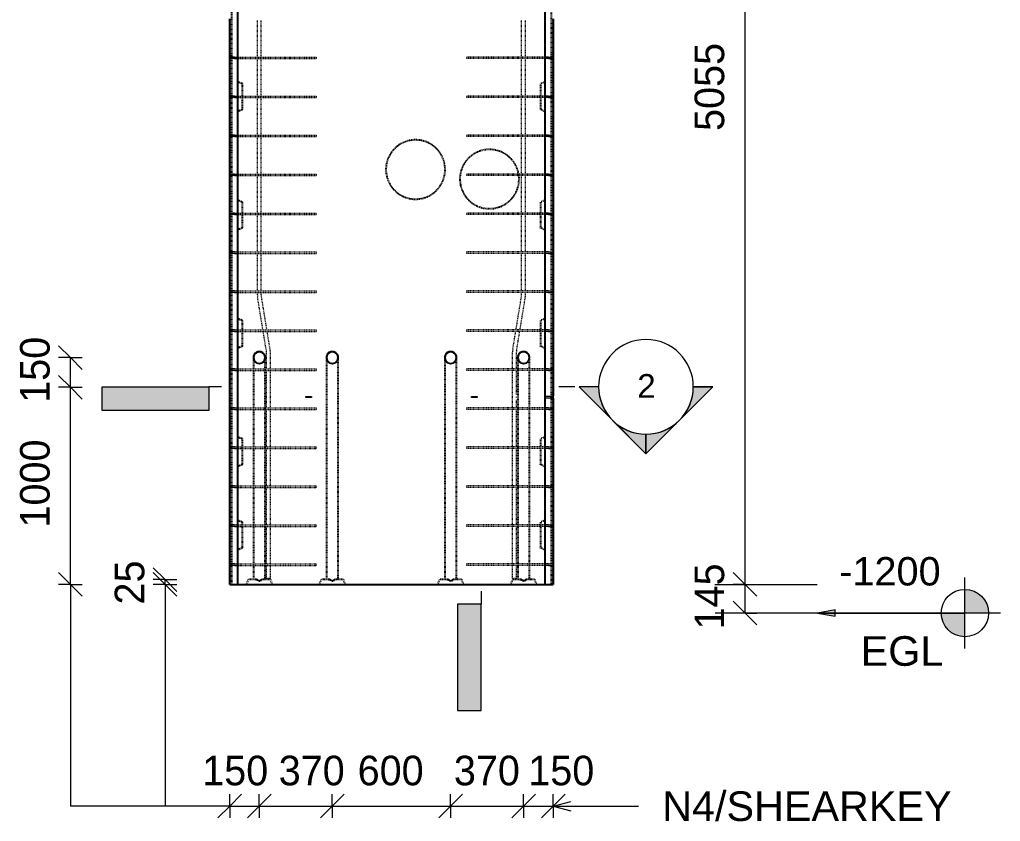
# Model space of a CAD drawing. Header units: millimetres. Extents: x -12091 to 4065, y -2596 to 12430.
# Drawn here: x -7771 to -2798, y -2596 to 1468 of the extents above; entities that cross this region are included whole.
import ezdxf

# ---------------------------------------------------------------- set-up
doc = ezdxf.new("R2010")
doc.units = ezdxf.units.MM
doc.linetypes.add('Dash', pattern=[6.36, 3.18, -3.18])
doc.linetypes.add('Overhead', pattern=[3.97, 2.38, -1.59])
for name, color, linetype, lineweight in [('A-ANNO-DIMS', 211, 'Continuous', 9), ('A-ANNO-DIMS-60', 211, 'Continuous', 9), ('A-DETL-MBND', 5, 'Continuous', 18), ('A-FLOR-OVHD', 1, 'Overhead', 18), ('A-GENM', 13, 'Continuous', 18), ('A-WALL', 113, 'Continuous', 25), ('A-WALL-HDLN', 110, 'Dash', 25), ('G-ANNO-DIMS', 111, 'Continuous', 9), ('G-ANNO-SYMB', 111, 'Continuous', 9), ('G-ANNO-TEXT', 231, 'Continuous', 9), ('S-RBAR', 171, 'Continuous', 18)]:
    doc.layers.add(name, color=color, linetype=linetype, lineweight=lineweight)
doc.styles.add('Arial', font='arial.ttf', dxfattribs={"height": 120})
doc.styles.add('Arial_1', font='arial.ttf', dxfattribs={"height": 150})
doc.styles.add('Arial_2', font='arial.ttf', dxfattribs={"height": 144})
doc.styles.add('Nirmala UI Semilight', font='NirmalaS.ttf', dxfattribs={"height": 150})
doc.dimstyles.new('Arrow_Filled_-_2_5_NI_UI', dxfattribs={"dimscale": 304.8, "dimtxt": 157.104592, "dimasz": 0.393701, "dimexe": 0.19685, "dimexo": 0.0625, "dimgap": 0.19685, "dimtad": 1, "dimdec": 4, "dimzin": 0, "dimdsep": 46, "dimtxsty": 'Nirmala UI Semilight', "dimblk1": 'OBLIQUE', "dimblk2": 'OBLIQUE', "dimsah": 1, "dimcen": 0.09, "dimazin": 0, "dimtfac": 1, "dimtdec": 4, "dimtix": 1, "dimtmove": 2, "dimatfit": 3, "dimfxl": 0.19685, "dimfxlon": 1, "dimtvp": 1, "dimtolj": 1, "dimtzin": 0, "dimarcsym": 2})
doc.dimstyles.new('Arrow_Filled_-_2_5_NI_UI_1', dxfattribs={"dimscale": 304.8, "dimtxt": 157.104592, "dimasz": 0.393701, "dimexe": 0.19685, "dimexo": 0.0625, "dimgap": 0.19685, "dimtad": 1, "dimdec": 4, "dimzin": 0, "dimdsep": 46, "dimtxsty": 'Nirmala UI Semilight', "dimblk1": 'OBLIQUE', "dimblk2": 'OBLIQUE', "dimsah": 1, "dimcen": 0.09, "dimazin": 0, "dimtfac": 1, "dimtdec": 4, "dimtix": 1, "dimtmove": 0, "dimatfit": 3, "dimfxl": 0.19685, "dimfxlon": 1, "dimtvp": 1, "dimtolj": 1, "dimtzin": 0, "dimarcsym": 2})

# ---------------------------------------------------------------- blocks, each defined once
blk = doc.blocks.new('RR spread anchor face based - RR-SA-1_4-160-1726851-Elevation Front')
at = {"layer": 'A-GENM'}
for p, q in [((-6320.4, 6753), (-6317.9, 6753)), ((-6320.4, 6747), (-6320.4, 6753)), ((-6317.9, 6747), (-6320.4, 6747)), ((-6317.9, 6753), (-6292.9, 6753)), ((-6317.9, 6753), (-6317.9, 6747)), ((-6292.9, 6747), (-6317.9, 6747)), ((-6292.9, 6753), (-6290.4, 6753)), ((-6292.9, 6753), (-6292.9, 6747)), ((-6290.4, 6747), (-6292.9, 6747)), ((-6290.4, 6753), (-6290.4, 6747))]:
    blk.add_line(p, q, dxfattribs=at)
blk = doc.blocks.new('RR spread anchor face based - RR-SA-2_5-200-1726821-Elevation Front')
at = {"layer": 'A-GENM'}
for p, q in [((-5105.4, 6755), (-5070.4, 6755)), ((-5070.4, 6745), (-5105.4, 6745)), ((-5070.4, 6755), (-5065.4, 6755)), ((-5070.4, 6745), (-5070.4, 6755)), ((-5065.4, 6745), (-5070.4, 6745)), ((-5065.4, 6755), (-5065.4, 6745))]:
    blk.add_line(p, q, dxfattribs=at)
blk = doc.blocks.new('Detail View - M_Section Tail - Filled Horizontal-14034-Elevation Front')
at = {"layer": 'G-ANNO-SYMB'}
blk.add_hatch(color=256, dxfattribs=at).paths.add_polyline_path([(-6812.1, -513.3), (-6812.1, -393.3), (-7352.1, -393.3), (-7352.1, -513.3)])
for p, q in [((-7352.1, -513.3), (-7352.1, -393.3)), ((-7352.1, -393.3), (-6812.1, -393.3)), ((-6812.1, -393.3), (-6812.1, -513.3)), ((-6812.1, -513.3), (-7352.1, -513.3))]:
    blk.add_line(p, q, dxfattribs=at)
blk = doc.blocks.new('Detail View - M_Section Head - Filled SHOP DWG-1002450-Elevation Front')
at = {"layer": 'G-ANNO-SYMB'}
h = blk.add_hatch(color=256, dxfattribs=at)
edge = h.paths.add_edge_path()
edge.add_line((-4934.5, -393.3), (-4835.1, -393.3))
edge.add_arc((-4595.1, -393.3), 240, 180, 225)
edge.add_line((-4764.8, -563), (-4934.5, -393.3))
h = blk.add_hatch(color=256, dxfattribs=at)
edge = h.paths.add_edge_path()
edge.add_line((-4255.7, -393.3), (-4425.4, -563))
edge.add_arc((-4595.1, -393.3), 240, 315, 360)
edge.add_line((-4355.1, -393.3), (-4255.7, -393.3))
h = blk.add_hatch(color=256, dxfattribs=at)
edge = h.paths.add_edge_path()
edge.add_line((-4595.1, -732.7), (-4764.8, -563))
edge.add_arc((-4595.1, -393.3), 240, 225, 270)
edge.add_line((-4595.1, -633.3), (-4595.1, -732.7))
h = blk.add_hatch(color=256, dxfattribs=at)
edge = h.paths.add_edge_path()
edge.add_line((-4595.1, -732.7), (-4595.1, -633.3))
edge.add_arc((-4595.1, -393.3), 240, 270, 315)
edge.add_line((-4425.4, -563), (-4595.1, -732.7))
for p, q in [((-4595.1, -732.7), (-4934.5, -393.3)), ((-4835.1, -393.3), (-4934.5, -393.3)), ((-4934.5, -393.3), (-4764.8, -563)), ((-4835.1, -393.3), (-4934.5, -393.3)), ((-4595.1, -732.7), (-4255.7, -393.3)), ((-4425.4, -563), (-4255.7, -393.3)), ((-4355.1, -393.3), (-4255.7, -393.3)), ((-4255.7, -393.3), (-4355.1, -393.3)), ((-4764.8, -563), (-4595.1, -732.7)), ((-4595.1, -732.7), (-4425.4, -563)), ((-4595.1, -633.3), (-4595.1, -732.7)), ((-4595.1, -732.7), (-4595.1, -633.3))]:
    blk.add_line(p, q, dxfattribs=at)
for start, end in [(360, 180), (180, 360), (180, 225), (315, 0), (225, 270), (270, 315)]:
    blk.add_arc((-4595.1, -393.3), 240, start, end, dxfattribs=at)
blk = doc.blocks.new('DIMBLOCK1-Elevation Front')
at = {"layer": 'A-ANNO-DIMS-60'}
for p, q in [((-6705.4, -2518.9), (-6645.4, -2458.9)), ((-6705.4, -2518.9), (-6705.4, -2458.9)), ((-6555.4, -2518.9), (-6495.4, -2458.9)), ((-6555.4, -2518.9), (-6555.4, -2458.9)), ((-6705.4, -2518.9), (-6765.4, -2578.9)), ((-6705.4, -2518.9), (-6555.4, -2518.9)), ((-6705.4, -2518.9), (-6705.4, -2578.9)), ((-6555.4, -2518.9), (-6615.4, -2578.9)), ((-6555.4, -2518.9), (-6555.4, -2578.9))]:
    blk.add_line(p, q, dxfattribs=at)
at = {"layer": 'A-ANNO-DIMS-60', "color": 0, "insert": (-6845.1, -2263.2), "char_height": 150, "width": 370.196, "attachment_point": 1, "line_spacing_factor": 1.142579, "style": 'Nirmala UI Semilight'}
blk.add_mtext('150', dxfattribs=at)
blk = doc.blocks.new('_Oblique')
at = {"color": 0, "linetype": 'ByBlock', "lineweight": -2}
blk.add_line((-0.5, -0.5), (0.5, 0.5), dxfattribs=at)
blk = doc.blocks.new('DIMBLOCK2-Elevation Front')
at = {"layer": 'A-ANNO-DIMS-60'}
for p, q in [((-6555.4, -2518.9), (-6495.4, -2458.9)), ((-6555.4, -2518.9), (-6555.4, -2458.9)), ((-6185.4, -2518.9), (-6125.4, -2458.9)), ((-6185.4, -2518.9), (-6185.4, -2458.9)), ((-6555.4, -2518.9), (-6615.4, -2578.9)), ((-6555.4, -2518.9), (-6185.4, -2518.9)), ((-6555.4, -2518.9), (-6555.4, -2578.9)), ((-6185.4, -2518.9), (-6245.4, -2578.9)), ((-6185.4, -2518.9), (-6185.4, -2578.9))]:
    blk.add_line(p, q, dxfattribs=at)
at = {"layer": 'A-ANNO-DIMS-60', "color": 0, "insert": (-6457.1, -2263.2), "char_height": 150, "width": 404.473, "attachment_point": 1, "line_spacing_factor": 1.142579, "style": 'Nirmala UI Semilight'}
blk.add_mtext('370', dxfattribs=at)
blk = doc.blocks.new('DIMBLOCK3-Elevation Front')
at = {"layer": 'A-ANNO-DIMS-60'}
for p, q in [((-6185.4, -2518.9), (-6125.4, -2458.9)), ((-6185.4, -2518.9), (-6185.4, -2458.9)), ((-5585.4, -2518.9), (-5525.4, -2458.9)), ((-5585.4, -2518.9), (-5585.4, -2458.9)), ((-6185.4, -2518.9), (-6245.4, -2578.9)), ((-6185.4, -2518.9), (-5585.4, -2518.9)), ((-6185.4, -2518.9), (-6185.4, -2578.9)), ((-5585.4, -2518.9), (-5645.4, -2578.9)), ((-5585.4, -2518.9), (-5585.4, -2578.9))]:
    blk.add_line(p, q, dxfattribs=at)
at = {"layer": 'A-ANNO-DIMS-60', "color": 0, "insert": (-6056.8, -2263.2), "char_height": 150, "width": 411.328, "attachment_point": 1, "line_spacing_factor": 1.142579, "style": 'Nirmala UI Semilight'}
blk.add_mtext('600', dxfattribs=at)
blk = doc.blocks.new('DIMBLOCK4-Elevation Front')
at = {"layer": 'A-ANNO-DIMS-60'}
for p, q in [((-5585.4, -2518.9), (-5525.4, -2458.9)), ((-5585.4, -2518.9), (-5585.4, -2458.9)), ((-5215.4, -2518.9), (-5155.4, -2458.9)), ((-5215.4, -2518.9), (-5215.4, -2458.9)), ((-5585.4, -2518.9), (-5645.4, -2578.9)), ((-5585.4, -2518.9), (-5215.4, -2518.9)), ((-5585.4, -2518.9), (-5585.4, -2578.9)), ((-5215.4, -2518.9), (-5275.4, -2578.9)), ((-5215.4, -2518.9), (-5215.4, -2578.9))]:
    blk.add_line(p, q, dxfattribs=at)
at = {"layer": 'A-ANNO-DIMS-60', "color": 0, "insert": (-5569, -2263.2), "char_height": 150, "width": 404.473, "attachment_point": 1, "line_spacing_factor": 1.142579, "style": 'Nirmala UI Semilight'}
blk.add_mtext('370', dxfattribs=at)
blk = doc.blocks.new('DIMBLOCK5-Elevation Front')
at = {"layer": 'A-ANNO-DIMS-60'}
for p, q in [((-5215.4, -2518.9), (-5155.4, -2458.9)), ((-5215.4, -2518.9), (-5215.4, -2458.9)), ((-5065.4, -2518.9), (-5005.4, -2458.9)), ((-5065.4, -2518.9), (-5065.4, -2458.9)), ((-5215.4, -2518.9), (-5275.4, -2578.9)), ((-5215.4, -2518.9), (-5065.4, -2518.9)), ((-5215.4, -2518.9), (-5215.4, -2578.9)), ((-5065.4, -2518.9), (-5125.4, -2578.9)), ((-5065.4, -2518.9), (-5065.4, -2578.9))]:
    blk.add_line(p, q, dxfattribs=at)
at = {"layer": 'A-ANNO-DIMS-60', "color": 0, "insert": (-5191.8, -2263.2), "char_height": 150, "width": 370.196, "attachment_point": 1, "line_spacing_factor": 1.142579, "style": 'Nirmala UI Semilight'}
blk.add_mtext('150', dxfattribs=at)
blk = doc.blocks.new('DIMBLOCK6-Elevation Front')
at = {"layer": 'A-ANNO-DIMS-60'}
for p, q in [((-7032.9, -1370), (-7092.9, -1310)), ((-7032.9, -1395), (-7092.9, -1335)), ((-7032.9, -1370), (-7092.9, -1370)), ((-7032.9, -1395), (-7032.9, -1370)), ((-7032.9, -1370), (-6972.9, -1430)), ((-7032.9, -1370), (-6972.9, -1370)), ((-7032.9, -1395), (-7092.9, -1395)), ((-7032.9, -1395), (-6972.9, -1455)), ((-7032.9, -1395), (-6972.9, -1395))]:
    blk.add_line(p, q, dxfattribs=at)
at = {"layer": 'A-ANNO-DIMS-60', "color": 0, "insert": (-7288.6, -1496.8), "char_height": 150, "width": 274.219, "attachment_point": 1, "rotation": 90, "line_spacing_factor": 1.142579, "style": 'Nirmala UI Semilight'}
blk.add_mtext('25', dxfattribs=at)
blk = doc.blocks.new('DIMBLOCK7-Elevation Front')
at = {"layer": 'A-ANNO-DIMS-60'}
for p, q in [((-7512.9, -395), (-7572.9, -335)), ((-7512.9, -395), (-7572.9, -395)), ((-7512.9, -1395), (-7512.9, -395)), ((-7512.9, -395), (-7452.9, -455)), ((-7512.9, -395), (-7452.9, -395)), ((-7512.9, -1395), (-7572.9, -1335)), ((-7512.9, -1395), (-7572.9, -1395)), ((-7512.9, -1395), (-7452.9, -1455)), ((-7512.9, -1395), (-7452.9, -1395))]:
    blk.add_line(p, q, dxfattribs=at)
at = {"layer": 'A-ANNO-DIMS-60', "color": 0, "insert": (-7768.6, -1106.4), "char_height": 150, "width": 507.305, "attachment_point": 1, "rotation": 90, "line_spacing_factor": 1.142579, "style": 'Nirmala UI Semilight'}
blk.add_mtext('1000', dxfattribs=at)
blk = doc.blocks.new('DIMBLOCK8-Elevation Front')
at = {"layer": 'A-ANNO-DIMS-60'}
for p, q in [((-7512.9, -245), (-7572.9, -185)), ((-7512.9, -245), (-7572.9, -245)), ((-7512.9, -395), (-7512.9, -245)), ((-7512.9, -245), (-7452.9, -305)), ((-7512.9, -245), (-7452.9, -245)), ((-7512.9, -395), (-7572.9, -335)), ((-7512.9, -395), (-7572.9, -395)), ((-7512.9, -395), (-7452.9, -455)), ((-7512.9, -395), (-7452.9, -395))]:
    blk.add_line(p, q, dxfattribs=at)
at = {"layer": 'A-ANNO-DIMS-60', "color": 0, "insert": (-7768.6, -474.2), "char_height": 150, "width": 370.196, "attachment_point": 1, "rotation": 90, "line_spacing_factor": 1.142579, "style": 'Nirmala UI Semilight'}
blk.add_mtext('150', dxfattribs=at)
blk = doc.blocks.new('DIMBLOCK72-Elevation Front')
at = {"layer": 'A-ANNO-DIMS-60'}
for p, q in [((-4092.9, -1395), (-4152.9, -1335)), ((-4092.9, -1395), (-4152.9, -1395)), ((-4092.9, -1540), (-4092.9, -1395)), ((-4092.9, -1395), (-4032.9, -1455)), ((-4092.9, -1395), (-4032.9, -1395)), ((-4092.9, -1540), (-4152.9, -1480)), ((-4092.9, -1540), (-4152.9, -1540)), ((-4092.9, -1540), (-4032.9, -1600)), ((-4092.9, -1540), (-4032.9, -1540))]:
    blk.add_line(p, q, dxfattribs=at)
at = {"layer": 'A-ANNO-DIMS-60', "color": 0, "insert": (-4348.6, -1623.2), "char_height": 150, "width": 373.623, "attachment_point": 1, "rotation": 90, "line_spacing_factor": 1.142579, "style": 'Nirmala UI Semilight'}
blk.add_mtext('145', dxfattribs=at)
blk = doc.blocks.new('DIMBLOCK73-Elevation Front')
at = {"layer": 'A-ANNO-DIMS-60'}
for p, q in [((-4092.9, 3660), (-4152.9, 3720)), ((-4092.9, 3660), (-4152.9, 3660)), ((-4092.9, -1395), (-4092.9, 3660)), ((-4092.9, 3660), (-4032.9, 3600)), ((-4092.9, 3660), (-4032.9, 3660)), ((-4092.9, -1395), (-4152.9, -1335)), ((-4092.9, -1395), (-4152.9, -1395)), ((-4092.9, -1395), (-4032.9, -1455)), ((-4092.9, -1395), (-4032.9, -1395))]:
    blk.add_line(p, q, dxfattribs=at)
at = {"layer": 'A-ANNO-DIMS-60', "color": 0, "insert": (-4348.6, 904), "char_height": 150, "width": 548.438, "attachment_point": 1, "rotation": 90, "line_spacing_factor": 1.142579, "style": 'Nirmala UI Semilight'}
blk.add_mtext('5055', dxfattribs=at)
blk = doc.blocks.new('Spot Elevations - M_Spot Elevation - Target Filled-10609-Elevation Front')
at = {"layer": 'G-ANNO-DIMS'}
h = blk.add_hatch(color=256, dxfattribs=at)
edge = h.paths.add_edge_path()
edge.add_line((-2984.5, 7660), (-2864.5, 7660))
edge.add_arc((-2984.5, 7660), 120, 0, 90)
edge.add_line((-2984.5, 7780), (-2984.5, 7660))
h = blk.add_hatch(color=256, dxfattribs=at)
edge = h.paths.add_edge_path()
edge.add_line((-2984.5, 7660), (-3104.5, 7660))
edge.add_arc((-2984.5, 7660), 120, 180, 270)
edge.add_line((-2984.5, 7540), (-2984.5, 7660))
for p, q in [((-2984.5, 7480), (-2984.5, 7840)), ((-2804.5, 7660), (-3824.5, 7660))]:
    blk.add_line(p, q, dxfattribs=at)
blk.add_circle((-2984.5, 7660), 120, dxfattribs=at)

msp = doc.modelspace()

# ---------------------------------------------------------------- hatches: boundary and pattern name
at = {"layer": 'G-ANNO-DIMS'}
msp.add_hatch(color=256, dxfattribs=at).paths.add_polyline_path([(-3725.4305, -1540), (-3635.4305, -1555.86943), (-3635.4305, -1524.13057)])

# ---------------------------------------------------------------- linework, layer by layer
at = {"layer": 'A-DETL-MBND'}
for p, q in [((-7512.85834, -1395), (-7512.85834, -2518.93804)), ((-7032.85834, -1395), (-7032.85834, -2518.93804)), ((-6705.4305, -2518.93804), (-7512.85834, -2518.93804))]:
    msp.add_line(p, q, dxfattribs=at)
at = {"layer": 'A-FLOR-OVHD'}
for p, q in [((-4245.4305, -1395), (-3725.4305, -1395)), ((-3725.4305, -1540), (-4245.4305, -1540))]:
    msp.add_line(p, q, dxfattribs=at)
at = {"layer": 'A-WALL'}
for p, q in [((-6665.4305, 7060), (-6665.4305, -1395)), ((-5105.4305, -1395), (-5105.4305, 7060)), ((-6705.4305, 1275.04674), (-6705.4305, 1471.95326)), ((-5065.4305, 1471.95326), (-5065.4305, 1275.04674)), ((-6705.4305, 1077.38007), (-6705.4305, 1274.28659)), ((-5065.4305, 1274.28659), (-5065.4305, 1077.38007)), ((-6705.4305, 879.71341), (-6705.4305, 1076.61993)), ((-5065.4305, 1076.61993), (-5065.4305, 879.71341)), ((-6705.4305, 682.04674), (-6705.4305, 878.95326)), ((-5065.4305, 878.95326), (-5065.4305, 682.04674)), ((-6705.4305, 484.38007), (-6705.4305, 681.28659)), ((-5065.4305, 681.28659), (-5065.4305, 484.38007)), ((-6705.4305, 286.71341), (-6705.4305, 483.61993)), ((-5065.4305, 483.61993), (-5065.4305, 286.71341)), ((-6705.4305, 89.04674), (-6705.4305, 285.95326)), ((-5065.4305, 285.95326), (-5065.4305, 89.04674)), ((-6705.4305, -108.61993), (-6705.4305, 88.28659)), ((-5065.4305, 88.28659), (-5065.4305, -108.61993)), ((-6705.4305, -306.28659), (-6705.4305, -109.38007)), ((-5065.4305, -109.38007), (-5065.4305, -306.28659)), ((-6705.4305, -503.95326), (-6705.4305, -307.04674)), ((-5065.4305, -307.04674), (-5065.4305, -440)), ((-5065.4305, -450), (-5065.4305, -503.95326)), ((-6705.4305, -701.61993), (-6705.4305, -504.71341)), ((-5065.4305, -504.71341), (-5065.4305, -701.61993)), ((-6705.4305, -899.28659), (-6705.4305, -702.38007)), ((-5065.4305, -702.38007), (-5065.4305, -899.28659)), ((-6705.4305, -1096.95326), (-6705.4305, -900.04674)), ((-5065.4305, -900.04674), (-5065.4305, -1096.95326)), ((-6705.4305, -1294.61993), (-6705.4305, -1097.71341)), ((-5065.4305, -1097.71341), (-5065.4305, -1294.61993)), ((-6705.4305, -1395), (-6705.4305, -1295.38007)), ((-5065.4305, -1295.38007), (-5065.4305, -1395)), ((-6705.4305, -1395), (-5065.4305, -1395))]:
    msp.add_line(p, q, dxfattribs=at)
at = {"layer": 'A-WALL', "flags": 128}
for points in [[(-6555.4305, -215), (-6570.46501, -219.03919), (-6581.45103, -230.06909), (-6585.4305, -245)], [(-6585.4305, -245), (-6581.39131, -260.03451), (-6570.36141, -271.02053), (-6555.4305, -275)], [(-6525.4305, -245), (-6529.46969, -229.96549), (-6540.49959, -218.97947), (-6555.4305, -215)], [(-6555.4305, -275), (-6540.396, -270.96081), (-6529.40997, -259.93091), (-6525.4305, -245)], [(-6525.4305, -250.72272), (-6525.4305, -245.13838), (-6525.4305, -245)], [(-6185.4305, -215), (-6200.46501, -219.03919), (-6211.45103, -230.06909), (-6215.4305, -245)], [(-6215.4305, -245), (-6211.39131, -260.03451), (-6200.36141, -271.02053), (-6185.4305, -275)], [(-6155.4305, -245), (-6159.46969, -229.96549), (-6170.49959, -218.97947), (-6185.4305, -215)], [(-6185.4305, -275), (-6170.396, -270.96081), (-6159.40997, -259.93091), (-6155.4305, -245)], [(-6155.4305, -250.72272), (-6155.4305, -245.13838), (-6155.4305, -245)], [(-5585.4305, -215), (-5600.46501, -219.03919), (-5611.45103, -230.06909), (-5615.4305, -245)], [(-5615.4305, -245), (-5611.39131, -260.03451), (-5600.36141, -271.02053), (-5585.4305, -275)], [(-5555.4305, -245), (-5559.46969, -229.96549), (-5570.49959, -218.97947), (-5585.4305, -215)], [(-5585.4305, -275), (-5570.396, -270.96081), (-5559.40997, -259.93091), (-5555.4305, -245)], [(-5555.4305, -250.72272), (-5555.4305, -245.13838), (-5555.4305, -245)], [(-5215.4305, -215), (-5230.46501, -219.03919), (-5241.45103, -230.06909), (-5245.4305, -245)], [(-5245.4305, -245), (-5241.39131, -260.03451), (-5230.36141, -271.02053), (-5215.4305, -275)], [(-5185.4305, -245), (-5189.46969, -229.96549), (-5200.49959, -218.97947), (-5215.4305, -215)], [(-5215.4305, -275), (-5200.396, -270.96081), (-5189.40997, -259.93091), (-5185.4305, -245)], [(-5185.4305, -250.72272), (-5185.4305, -245.13838), (-5185.4305, -245)]]:
    msp.add_lwpolyline(points, dxfattribs=at)
at = {"layer": 'A-WALL'}
for centre, start, end in [((-6555.4305, -245), 150.6727618, 179.61937532), ((-6555.4305, -245), 180.42457698, 209.72326815), ((-6555.4305, -245), 120.83030229, 149.6053058), ((-6555.4305, -245), 90.72252687, 119.42229601), ((-6555.4305, -245), 61.01869337, 89.26639009), ((-6555.4305, -245), 30.83105155, 59.6045335), ((-6555.4305, -245), 0.3777518, 29.77056829), ((-6555.4305, -245), 330.71898335, 359.57221129), ((-6185.4305, -245), 150.6727618, 179.61937532), ((-6185.4305, -245), 180.42457698, 209.72326815), ((-6185.4305, -245), 120.83030229, 149.6053058), ((-6185.4305, -245), 90.72252687, 119.42229601), ((-6185.4305, -245), 61.01869337, 89.26639009), ((-6185.4305, -245), 30.83105155, 59.6045335), ((-6185.4305, -245), 0.3777518, 29.77056829), ((-6185.4305, -245), 330.71898335, 359.57221129), ((-5585.4305, -245), 150.6727618, 179.61937532), ((-5585.4305, -245), 180.42457698, 209.72326815), ((-5585.4305, -245), 120.83030229, 149.6053058), ((-5585.4305, -245), 90.72252687, 119.42229601), ((-5585.4305, -245), 61.01869337, 89.26639009), ((-5585.4305, -245), 30.83105155, 59.6045335), ((-5585.4305, -245), 0.3777518, 29.77056829), ((-5585.4305, -245), 330.71898335, 359.57221129), ((-5215.4305, -245), 150.6727618, 179.61937532), ((-5215.4305, -245), 180.42457698, 209.72326815), ((-5215.4305, -245), 120.83030229, 149.6053058), ((-5215.4305, -245), 90.72252687, 119.42229601), ((-5215.4305, -245), 61.01869337, 89.26639009), ((-5215.4305, -245), 30.83105155, 59.6045335), ((-5215.4305, -245), 0.3777518, 29.77056829), ((-5215.4305, -245), 330.71898335, 359.57221129), ((-6555.4305, -245), 210.81300667, 239.62313313), ((-6555.4305, -245), 241.01713814, 269.26797703), ((-6555.4305, -245), 270.72093746, 299.42390155), ((-6555.4305, -245), 300.81202935, 329.6241405), ((-6185.4305, -245), 210.81300667, 239.62313313), ((-6185.4305, -245), 241.01713814, 269.26797703), ((-6185.4305, -245), 270.72093746, 299.42390155), ((-6185.4305, -245), 300.81202935, 329.6241405), ((-5585.4305, -245), 210.81300667, 239.62313313), ((-5585.4305, -245), 241.01713814, 269.26797703), ((-5585.4305, -245), 270.72093746, 299.42390155), ((-5585.4305, -245), 300.81202935, 329.6241405), ((-5215.4305, -245), 210.81300667, 239.62313313), ((-5215.4305, -245), 241.01713814, 269.26797703), ((-5215.4305, -245), 270.72093746, 299.42390155), ((-5215.4305, -245), 300.81202935, 329.6241405)]:
    msp.add_arc(centre, 30, start, end, dxfattribs=at)
at = {"layer": 'A-WALL-HDLN'}
for p, q in [((-6695.42792, -1395), (-6695.42792, 3650.33135)), ((-5075.43308, 3650.33135), (-5075.43308, -1395)), ((-6640.4305, 1142.5), (-6665.4305, 1152.5)), ((-5105.4305, 1152.5), (-5130.4305, 1142.5)), ((-6640.4305, 1012.5), (-6640.4305, 1142.5)), ((-5130.4305, 1142.5), (-5130.4305, 1012.5)), ((-6640.4305, 1012.5), (-6665.4305, 1002.5)), ((-5105.4305, 1002.5), (-5130.4305, 1012.5)), ((-6640.4305, 542.5), (-6665.4305, 552.5)), ((-5105.4305, 552.5), (-5130.4305, 542.5)), ((-6640.4305, 412.5), (-6640.4305, 542.5)), ((-5130.4305, 542.5), (-5130.4305, 412.5)), ((-6640.4305, 412.5), (-6665.4305, 402.5)), ((-5105.4305, 402.5), (-5130.4305, 412.5)), ((-6640.4305, -57.5), (-6665.4305, -47.5)), ((-5105.4305, -47.5), (-5130.4305, -57.5)), ((-6640.4305, -187.5), (-6640.4305, -57.5)), ((-5130.4305, -57.5), (-5130.4305, -187.5)), ((-6640.4305, -187.5), (-6665.4305, -197.5)), ((-5105.4305, -197.5), (-5130.4305, -187.5)), ((-6585.4305, -335), (-6585.4305, -1370)), ((-6525.4305, -1370), (-6525.4305, -335)), ((-6215.4305, -335), (-6215.4305, -1370)), ((-6155.4305, -1370), (-6155.4305, -335)), ((-5615.4305, -335), (-5615.4305, -1370)), ((-5555.4305, -1370), (-5555.4305, -335)), ((-5245.4305, -335), (-5245.4305, -1370)), ((-5185.4305, -1370), (-5185.4305, -335)), ((-6640.4305, -657.5), (-6665.4305, -647.5)), ((-6640.4305, -787.5), (-6640.4305, -657.5)), ((-5105.4305, -647.5), (-5130.4305, -657.5)), ((-5130.4305, -657.5), (-5130.4305, -787.5)), ((-6640.4305, -787.5), (-6665.4305, -797.5)), ((-5105.4305, -797.5), (-5130.4305, -787.5)), ((-6640.4305, -1080), (-6665.4305, -1070)), ((-6640.4305, -1210), (-6640.4305, -1080)), ((-5105.4305, -1070), (-5130.4305, -1080)), ((-5130.4305, -1080), (-5130.4305, -1210)), ((-6640.4305, -1210), (-6665.4305, -1220)), ((-5105.4305, -1220), (-5130.4305, -1210)), ((-6620.4305, -1395), (-6610.4305, -1370)), ((-6567.2832, -1370), (-6610.4305, -1370)), ((-6573.91568, -1370), (-6567.2832, -1370)), ((-6543.5778, -1370), (-6536.94532, -1370)), ((-6500.4305, -1370), (-6543.5778, -1370)), ((-6500.4305, -1370), (-6490.4305, -1395)), ((-6250.4305, -1395), (-6240.4305, -1370)), ((-6197.2832, -1370), (-6240.4305, -1370)), ((-6203.91568, -1370), (-6197.2832, -1370)), ((-6173.5778, -1370), (-6166.94532, -1370)), ((-6130.4305, -1370), (-6173.5778, -1370)), ((-6130.4305, -1370), (-6120.4305, -1395)), ((-5650.4305, -1395), (-5640.4305, -1370)), ((-5597.2832, -1370), (-5640.4305, -1370)), ((-5603.91568, -1370), (-5597.2832, -1370)), ((-5573.5778, -1370), (-5566.94532, -1370)), ((-5530.4305, -1370), (-5573.5778, -1370)), ((-5530.4305, -1370), (-5520.4305, -1395)), ((-5280.4305, -1395), (-5270.4305, -1370)), ((-5227.2832, -1370), (-5270.4305, -1370)), ((-5233.91568, -1370), (-5227.2832, -1370)), ((-5203.5778, -1370), (-5196.94532, -1370)), ((-5160.4305, -1370), (-5203.5778, -1370)), ((-5160.4305, -1370), (-5150.4305, -1395))]:
    msp.add_line(p, q, dxfattribs=at)
at = {"layer": 'A-WALL-HDLN', "flags": 128}
for points in [[(-6585.4305, -245.38007), (-6585.4305, -249.10169), (-6585.4305, -261.03291), (-6585.4305, -279.70613), (-6585.4305, -303.41931), (-6585.4305, -330.01104), (-6585.4305, -335)], [(-6215.4305, -245.38007), (-6215.4305, -249.10169), (-6215.4305, -261.03291), (-6215.4305, -279.70613), (-6215.4305, -303.41931), (-6215.4305, -330.01104), (-6215.4305, -335)], [(-5615.4305, -245.38007), (-5615.4305, -249.10169), (-5615.4305, -261.03291), (-5615.4305, -279.70613), (-5615.4305, -303.41931), (-5615.4305, -330.01104), (-5615.4305, -335)], [(-5245.4305, -245.38007), (-5245.4305, -249.10169), (-5245.4305, -261.03291), (-5245.4305, -279.70613), (-5245.4305, -303.41931), (-5245.4305, -330.01104), (-5245.4305, -335)], [(-6525.4305, -335), (-6525.4305, -308.13961), (-6525.4305, -283.7275), (-6525.4305, -263.98882), (-6525.4305, -250.72272)], [(-6155.4305, -335), (-6155.4305, -308.13961), (-6155.4305, -283.7275), (-6155.4305, -263.98882), (-6155.4305, -250.72272)], [(-5555.4305, -335), (-5555.4305, -308.13961), (-5555.4305, -283.7275), (-5555.4305, -263.98882), (-5555.4305, -250.72272)], [(-5185.4305, -335), (-5185.4305, -308.13961), (-5185.4305, -283.7275), (-5185.4305, -263.98882), (-5185.4305, -250.72272)], [(-6567.55513, -1370), (-6564.64054, -1372.77637), (-6561.6264, -1374.78121), (-6558.54528, -1375.99284), (-6555.4305, -1376.39818)], [(-6555.4305, -1376.10182), (-6558.47151, -1375.7155), (-6561.4812, -1374.56053), (-6564.42855, -1372.64879), (-6567.2832, -1370)], [(-6555.4305, -1376.39818), (-6552.31572, -1375.99284), (-6549.23461, -1374.78121), (-6546.22047, -1372.77637), (-6543.30588, -1370)], [(-6543.5778, -1370), (-6546.43246, -1372.64879), (-6549.37981, -1374.56053), (-6552.38949, -1375.7155), (-6555.4305, -1376.10182)], [(-6197.55513, -1370), (-6194.64054, -1372.77637), (-6191.6264, -1374.78121), (-6188.54528, -1375.99284), (-6185.4305, -1376.39818)], [(-6185.4305, -1376.10182), (-6188.47151, -1375.7155), (-6191.4812, -1374.56053), (-6194.42855, -1372.64879), (-6197.2832, -1370)], [(-6173.5778, -1370), (-6176.43246, -1372.64879), (-6179.37981, -1374.56053), (-6182.38949, -1375.7155), (-6185.4305, -1376.10182)], [(-6185.4305, -1376.39818), (-6182.31572, -1375.99284), (-6179.23461, -1374.78121), (-6176.22047, -1372.77637), (-6173.30588, -1370)], [(-5597.55513, -1370), (-5594.64054, -1372.77637), (-5591.6264, -1374.78121), (-5588.54528, -1375.99284), (-5585.4305, -1376.39818)], [(-5585.4305, -1376.10182), (-5588.47151, -1375.7155), (-5591.4812, -1374.56053), (-5594.42855, -1372.64879), (-5597.2832, -1370)], [(-5573.5778, -1370), (-5576.43246, -1372.64879), (-5579.37981, -1374.56053), (-5582.38949, -1375.7155), (-5585.4305, -1376.10182)], [(-5585.4305, -1376.39818), (-5582.31572, -1375.99284), (-5579.23461, -1374.78121), (-5576.22047, -1372.77637), (-5573.30588, -1370)], [(-5227.55513, -1370), (-5224.64054, -1372.77637), (-5221.6264, -1374.78121), (-5218.54528, -1375.99284), (-5215.4305, -1376.39818)], [(-5215.4305, -1376.10182), (-5218.47151, -1375.7155), (-5221.4812, -1374.56053), (-5224.42855, -1372.64879), (-5227.2832, -1370)], [(-5203.5778, -1370), (-5206.43246, -1372.64879), (-5209.37981, -1374.56053), (-5212.38949, -1375.7155), (-5215.4305, -1376.10182)], [(-5215.4305, -1376.39818), (-5212.31572, -1375.99284), (-5209.23461, -1374.78121), (-5206.22047, -1372.77637), (-5203.30588, -1370)]]:
    msp.add_lwpolyline(points, dxfattribs=at)
at = {"layer": 'A-WALL-HDLN'}
for centre, start, end in [((-5763.43952, 708.50049), 0, 180), ((-5388.43952, 659.97768), 0, 180), ((-5763.43952, 708.50049), 180, 0), ((-5388.43952, 659.97768), 180, 0)]:
    msp.add_arc(centre, 150, start, end, dxfattribs=at)
at = {"layer": 'G-ANNO-DIMS'}
for p, q in [((-3635.4305, -1524.13057), (-3725.4305, -1540)), ((-3725.4305, -1540), (-3635.4305, -1555.86943)), ((-3725.4305, -1540), (-3372.13705, -1540)), ((-3635.4305, -1555.86943), (-3635.4305, -1524.13057)), ((-3372.13705, -1540), (-2978.12361, -1540))]:
    msp.add_line(p, q, dxfattribs=at)
at = {"layer": 'G-ANNO-SYMB'}
for p, q in [((-6746.61924, -393.27578), (-6812.09314, -393.27578)), ((-4955.11225, -393.27578), (-5036.81258, -393.27578)), ((-5430.51737, -1428.61559), (-5430.51737, -1494.70364))]:
    msp.add_line(p, q, dxfattribs=at)
at = {"layer": 'G-ANNO-TEXT', "color": 7}
for q in [(-4975.44348, -2494.83411), (-4975.44348, -2543.06497), (-4632.81662, -2518.94954)]:
    msp.add_line((-5065.44348, -2518.94954), q, dxfattribs=at)
at = {"layer": 'S-RBAR', "linetype": 'Dash'}
for p, q in [((-6565.4305, 1278.66667), (-6565.4305, 1468.33333)), ((-6545.4305, 1278.66667), (-6545.4305, 1468.33333)), ((-5225.4305, 1278.66667), (-5225.4305, 1468.33333)), ((-5205.4305, 1278.66667), (-5205.4305, 1468.33333)), ((-6665.38089, 1278.66667), (-6265.4305, 1278.66667)), ((-6665.38089, 1270.66667), (-6265.4305, 1270.66667)), ((-6565.4305, 1081), (-6565.4305, 1270.66667)), ((-6545.4305, 1081), (-6545.4305, 1270.66667)), ((-6265.4305, 1270.66667), (-6265.4305, 1278.66667)), ((-5105.48011, 1278.66667), (-5505.4305, 1278.66667)), ((-5505.4305, 1278.66667), (-5505.4305, 1270.66667)), ((-5105.48011, 1270.66667), (-5505.4305, 1270.66667)), ((-5225.4305, 1081), (-5225.4305, 1270.66667)), ((-5205.4305, 1081), (-5205.4305, 1270.66667)), ((-6665.38089, 1081), (-6265.4305, 1081)), ((-6665.38089, 1073), (-6265.4305, 1073)), ((-6565.4305, 883.33333), (-6565.4305, 1073)), ((-6545.4305, 883.33333), (-6545.4305, 1073)), ((-6265.4305, 1073), (-6265.4305, 1081)), ((-5105.48011, 1081), (-5505.4305, 1081)), ((-5505.4305, 1081), (-5505.4305, 1073)), ((-5105.48011, 1073), (-5505.4305, 1073)), ((-5225.4305, 883.33333), (-5225.4305, 1073)), ((-5205.4305, 883.33333), (-5205.4305, 1073)), ((-6665.38089, 883.33333), (-6265.4305, 883.33333)), ((-6665.38089, 875.33333), (-6265.4305, 875.33333)), ((-6565.4305, 685.66667), (-6565.4305, 875.33333)), ((-6545.4305, 685.66667), (-6545.4305, 875.33333)), ((-6265.4305, 875.33333), (-6265.4305, 883.33333)), ((-5105.48011, 883.33333), (-5505.4305, 883.33333)), ((-5505.4305, 883.33333), (-5505.4305, 875.33333)), ((-5105.48011, 875.33333), (-5505.4305, 875.33333)), ((-5225.4305, 685.66667), (-5225.4305, 875.33333)), ((-5205.4305, 685.66667), (-5205.4305, 875.33333)), ((-6665.38089, 685.66667), (-6265.4305, 685.66667)), ((-6665.38089, 677.66667), (-6265.4305, 677.66667)), ((-6565.4305, 488), (-6565.4305, 677.66667)), ((-6545.4305, 488), (-6545.4305, 677.66667)), ((-6265.4305, 677.66667), (-6265.4305, 685.66667)), ((-5105.48011, 685.66667), (-5505.4305, 685.66667)), ((-5505.4305, 685.66667), (-5505.4305, 677.66667)), ((-5105.48011, 677.66667), (-5505.4305, 677.66667)), ((-5225.4305, 488), (-5225.4305, 677.66667)), ((-5205.4305, 488), (-5205.4305, 677.66667)), ((-6665.38089, 488), (-6265.4305, 488)), ((-6665.38089, 480), (-6265.4305, 480)), ((-6565.4305, 290.33333), (-6565.4305, 480)), ((-6545.4305, 290.33333), (-6545.4305, 480)), ((-6265.4305, 480), (-6265.4305, 488)), ((-5105.48011, 488), (-5505.4305, 488)), ((-5505.4305, 488), (-5505.4305, 480)), ((-5105.48011, 480), (-5505.4305, 480)), ((-5225.4305, 290.33333), (-5225.4305, 480)), ((-5205.4305, 290.33333), (-5205.4305, 480)), ((-6665.38089, 290.33333), (-6265.4305, 290.33333)), ((-6665.38089, 282.33333), (-6265.4305, 282.33333)), ((-6565.4305, 92.66667), (-6565.4305, 282.33333)), ((-6545.4305, 92.66667), (-6545.4305, 282.33333)), ((-6265.4305, 282.33333), (-6265.4305, 290.33333)), ((-5105.48011, 290.33333), (-5505.4305, 290.33333)), ((-5505.4305, 290.33333), (-5505.4305, 282.33333)), ((-5105.48011, 282.33333), (-5505.4305, 282.33333)), ((-5225.4305, 92.66667), (-5225.4305, 282.33333)), ((-5205.4305, 92.66667), (-5205.4305, 282.33333)), ((-6665.38089, 92.66667), (-6265.4305, 92.66667)), ((-6665.38089, 84.66667), (-6265.4305, 84.66667)), ((-6565.4305, 73.54951), (-6565.4305, 84.66667)), ((-6537.04316, -105), (-6564.57524, 63.03987)), ((-6545.4305, 73.54951), (-6545.4305, 84.66667)), ((-6516.77649, -105), (-6544.8384, 66.2736)), ((-6265.4305, 84.66667), (-6265.4305, 92.66667)), ((-5105.48011, 92.66667), (-5505.4305, 92.66667)), ((-5505.4305, 92.66667), (-5505.4305, 84.66667)), ((-5105.48011, 84.66667), (-5505.4305, 84.66667)), ((-5254.08451, -105), (-5226.02261, 66.2736)), ((-5233.81785, -105), (-5206.28576, 63.03987)), ((-5225.4305, 73.54951), (-5225.4305, 84.66667)), ((-5205.4305, 73.54951), (-5205.4305, 84.66667)), ((-6665.38089, -105), (-6265.4305, -105)), ((-6665.38089, -113), (-6265.4305, -113)), ((-6518.8451, -216.07036), (-6535.73242, -113)), ((-6499.10826, -212.83663), (-6515.46575, -113)), ((-6265.4305, -113), (-6265.4305, -105)), ((-5105.48011, -105), (-5505.4305, -105)), ((-5505.4305, -105), (-5505.4305, -113)), ((-5105.48011, -113), (-5505.4305, -113)), ((-5270.69359, -206.37218), (-5255.39525, -113)), ((-5250.95675, -209.60591), (-5235.12859, -113)), ((-6518.253, -302.66667), (-6518.253, -223.34627)), ((-6498.253, -302.66667), (-6498.253, -223.34627)), ((-5271.54885, -302.66667), (-5271.54885, -216.88182)), ((-5251.54885, -302.66667), (-5251.54885, -216.88182)), ((-6665.38089, -302.66667), (-6265.4305, -302.66667)), ((-6665.38089, -310.66667), (-6265.4305, -310.66667)), ((-6518.253, -500.33333), (-6518.253, -310.66667)), ((-6498.253, -500.33333), (-6498.253, -310.66667)), ((-6265.4305, -310.66667), (-6265.4305, -302.66667)), ((-5105.48011, -302.66667), (-5505.4305, -302.66667)), ((-5505.4305, -302.66667), (-5505.4305, -310.66667)), ((-5105.48011, -310.66667), (-5505.4305, -310.66667)), ((-5271.54885, -500.33333), (-5271.54885, -310.66667)), ((-5251.54885, -431.88165), (-5251.54885, -310.66667)), ((-5251.54885, -447.77159), (-5251.54885, -441.88165)), ((-5251.54885, -500.33333), (-5251.54885, -458.11835)), ((-6665.38089, -500.33333), (-6265.4305, -500.33333)), ((-6665.38089, -508.33333), (-6265.4305, -508.33333)), ((-6518.253, -698), (-6518.253, -508.33333)), ((-6498.253, -698), (-6498.253, -508.33333)), ((-6265.4305, -508.33333), (-6265.4305, -500.33333)), ((-5105.48011, -500.33333), (-5505.4305, -500.33333)), ((-5505.4305, -500.33333), (-5505.4305, -508.33333)), ((-5105.48011, -508.33333), (-5505.4305, -508.33333)), ((-5271.54885, -698), (-5271.54885, -508.33333)), ((-5251.54885, -698), (-5251.54885, -508.33333)), ((-6665.79868, -698), (-6265.4305, -698)), ((-6665.79868, -706), (-6265.4305, -706)), ((-6518.253, -895.66667), (-6518.253, -706)), ((-6498.253, -895.66667), (-6498.253, -706)), ((-6265.4305, -706), (-6265.4305, -698)), ((-5105.48011, -698), (-5505.4305, -698)), ((-5505.4305, -698), (-5505.4305, -706)), ((-5105.48011, -706), (-5505.4305, -706)), ((-5271.54885, -895.66667), (-5271.54885, -706)), ((-5251.54885, -895.66667), (-5251.54885, -706)), ((-6665.79868, -895.66667), (-6265.4305, -895.66667)), ((-6665.79868, -903.66667), (-6265.4305, -903.66667)), ((-6518.253, -1093.33333), (-6518.253, -903.66667)), ((-6498.253, -1093.33333), (-6498.253, -903.66667)), ((-6265.4305, -903.66667), (-6265.4305, -895.66667)), ((-5105.48011, -895.66667), (-5505.4305, -895.66667)), ((-5505.4305, -895.66667), (-5505.4305, -903.66667)), ((-5105.48011, -903.66667), (-5505.4305, -903.66667)), ((-5271.54885, -1093.33333), (-5271.54885, -903.66667)), ((-5251.54885, -1093.33333), (-5251.54885, -903.66667)), ((-6665.79868, -1093.33333), (-6265.4305, -1093.33333)), ((-6265.4305, -1101.33333), (-6265.4305, -1093.33333)), ((-5105.48011, -1093.33333), (-5505.4305, -1093.33333)), ((-5505.4305, -1093.33333), (-5505.4305, -1101.33333)), ((-6665.79868, -1101.33333), (-6265.4305, -1101.33333)), ((-6518.253, -1290.33745), (-6518.253, -1101.33333)), ((-6498.253, -1290.33745), (-6498.253, -1101.33333)), ((-5105.48011, -1101.33333), (-5505.4305, -1101.33333)), ((-5271.54885, -1290.33745), (-5271.54885, -1101.33333)), ((-5251.54885, -1290.33745), (-5251.54885, -1101.33333)), ((-6665.79868, -1291), (-6265.4305, -1291)), ((-6265.4305, -1299), (-6265.4305, -1291)), ((-5105.48011, -1291), (-5505.4305, -1291)), ((-5505.4305, -1291), (-5505.4305, -1299)), ((-6665.79868, -1299), (-6265.4305, -1299)), ((-6518.253, -1365), (-6518.253, -1299)), ((-6498.253, -1365), (-6498.253, -1299)), ((-5105.48011, -1299), (-5505.4305, -1299)), ((-5271.54885, -1365), (-5271.54885, -1299)), ((-5251.54885, -1365), (-5251.54885, -1299)), ((-6498.253, -1365), (-6518.253, -1365)), ((-5251.54885, -1365), (-5271.54885, -1365))]:
    msp.add_line(p, q, dxfattribs=at)
at = {"layer": 'S-RBAR'}
for p, q in [((-6681.4305, 1278.66667), (-6701.4305, 1278.66667)), ((-6681.4305, 1270.66667), (-6701.4305, 1270.66667)), ((-6681.4305, 1278.66667), (-6665.4305, 1278.66667)), ((-6681.4305, 1270.66667), (-6665.4305, 1270.66667)), ((-5089.4305, 1278.66667), (-5105.4305, 1278.66667)), ((-5089.4305, 1270.66667), (-5105.4305, 1270.66667)), ((-5089.4305, 1278.66667), (-5069.4305, 1278.66667)), ((-5089.4305, 1270.66667), (-5069.4305, 1270.66667)), ((-6681.4305, 1081), (-6701.4305, 1081)), ((-6681.4305, 1073), (-6701.4305, 1073)), ((-6681.4305, 1081), (-6665.4305, 1081)), ((-6681.4305, 1073), (-6665.4305, 1073)), ((-5089.4305, 1081), (-5105.4305, 1081)), ((-5089.4305, 1073), (-5105.4305, 1073)), ((-5089.4305, 1081), (-5069.4305, 1081)), ((-5089.4305, 1073), (-5069.4305, 1073)), ((-6681.4305, 883.33333), (-6701.4305, 883.33333)), ((-6681.4305, 875.33333), (-6701.4305, 875.33333)), ((-6681.4305, 883.33333), (-6665.4305, 883.33333)), ((-6681.4305, 875.33333), (-6665.4305, 875.33333)), ((-5089.4305, 883.33333), (-5105.4305, 883.33333)), ((-5089.4305, 875.33333), (-5105.4305, 875.33333)), ((-5089.4305, 883.33333), (-5069.4305, 883.33333)), ((-5089.4305, 875.33333), (-5069.4305, 875.33333)), ((-6681.4305, 685.66667), (-6701.4305, 685.66667)), ((-6681.4305, 677.66667), (-6701.4305, 677.66667)), ((-6681.4305, 685.66667), (-6665.4305, 685.66667)), ((-6681.4305, 677.66667), (-6665.4305, 677.66667)), ((-5089.4305, 685.66667), (-5105.4305, 685.66667)), ((-5089.4305, 677.66667), (-5105.4305, 677.66667)), ((-5089.4305, 685.66667), (-5069.4305, 685.66667)), ((-5089.4305, 677.66667), (-5069.4305, 677.66667)), ((-6681.4305, 488), (-6701.4305, 488)), ((-6681.4305, 480), (-6701.4305, 480)), ((-6681.4305, 488), (-6665.4305, 488)), ((-6681.4305, 480), (-6665.4305, 480)), ((-5089.4305, 488), (-5105.4305, 488)), ((-5089.4305, 480), (-5105.4305, 480)), ((-5089.4305, 488), (-5069.4305, 488)), ((-5089.4305, 480), (-5069.4305, 480)), ((-6681.4305, 290.33333), (-6701.4305, 290.33333)), ((-6681.4305, 282.33333), (-6701.4305, 282.33333)), ((-6681.4305, 290.33333), (-6665.4305, 290.33333)), ((-6681.4305, 282.33333), (-6665.4305, 282.33333)), ((-5089.4305, 290.33333), (-5105.4305, 290.33333)), ((-5089.4305, 282.33333), (-5105.4305, 282.33333)), ((-5089.4305, 290.33333), (-5069.4305, 290.33333)), ((-5089.4305, 282.33333), (-5069.4305, 282.33333)), ((-6681.4305, 92.66667), (-6701.4305, 92.66667)), ((-6681.4305, 84.66667), (-6701.4305, 84.66667)), ((-6681.4305, 92.66667), (-6665.4305, 92.66667)), ((-6681.4305, 84.66667), (-6665.4305, 84.66667)), ((-5089.4305, 92.66667), (-5105.4305, 92.66667)), ((-5089.4305, 84.66667), (-5105.4305, 84.66667)), ((-5089.4305, 92.66667), (-5069.4305, 92.66667)), ((-5089.4305, 84.66667), (-5069.4305, 84.66667)), ((-6681.4305, -105), (-6701.4305, -105)), ((-6681.4305, -113), (-6701.4305, -113)), ((-6681.4305, -105), (-6665.4305, -105)), ((-6681.4305, -113), (-6665.4305, -113)), ((-5089.4305, -105), (-5105.4305, -105)), ((-5089.4305, -113), (-5105.4305, -113)), ((-5089.4305, -105), (-5069.4305, -105)), ((-5089.4305, -113), (-5069.4305, -113)), ((-6681.4305, -302.66667), (-6701.4305, -302.66667)), ((-6681.4305, -310.66667), (-6701.4305, -310.66667)), ((-6681.4305, -302.66667), (-6665.4305, -302.66667)), ((-6681.4305, -310.66667), (-6665.4305, -310.66667)), ((-5089.4305, -302.66667), (-5105.4305, -302.66667)), ((-5089.4305, -310.66667), (-5105.4305, -310.66667)), ((-5089.4305, -302.66667), (-5069.4305, -302.66667)), ((-5089.4305, -310.66667), (-5069.4305, -310.66667)), ((-6681.4305, -500.33333), (-6701.4305, -500.33333)), ((-6681.4305, -508.33333), (-6701.4305, -508.33333)), ((-6681.4305, -500.33333), (-6665.4305, -500.33333)), ((-6681.4305, -508.33333), (-6665.4305, -508.33333)), ((-5089.4305, -500.33333), (-5105.4305, -500.33333)), ((-5089.4305, -508.33333), (-5105.4305, -508.33333)), ((-5089.4305, -500.33333), (-5069.4305, -500.33333)), ((-5089.4305, -508.33333), (-5069.4305, -508.33333)), ((-6681.4305, -698), (-6701.4305, -698)), ((-6681.4305, -706), (-6701.4305, -706)), ((-6681.4305, -698), (-6665.84829, -698)), ((-6681.4305, -706), (-6665.84829, -706)), ((-5089.4305, -698), (-5105.4305, -698)), ((-5089.4305, -706), (-5105.4305, -706)), ((-5089.4305, -698), (-5069.4305, -698)), ((-5089.4305, -706), (-5069.4305, -706)), ((-6681.4305, -895.66667), (-6701.4305, -895.66667)), ((-6681.4305, -903.66667), (-6701.4305, -903.66667)), ((-6681.4305, -895.66667), (-6665.84829, -895.66667)), ((-6681.4305, -903.66667), (-6665.84829, -903.66667)), ((-5089.4305, -895.66667), (-5105.4305, -895.66667)), ((-5089.4305, -903.66667), (-5105.4305, -903.66667)), ((-5089.4305, -895.66667), (-5069.4305, -895.66667)), ((-5089.4305, -903.66667), (-5069.4305, -903.66667)), ((-6681.4305, -1093.33333), (-6701.4305, -1093.33333)), ((-6681.4305, -1093.33333), (-6665.84829, -1093.33333)), ((-5089.4305, -1093.33333), (-5105.4305, -1093.33333)), ((-5089.4305, -1093.33333), (-5069.4305, -1093.33333)), ((-6681.4305, -1101.33333), (-6701.4305, -1101.33333)), ((-6681.4305, -1101.33333), (-6665.84829, -1101.33333)), ((-5089.4305, -1101.33333), (-5105.4305, -1101.33333)), ((-5089.4305, -1101.33333), (-5069.4305, -1101.33333)), ((-6681.4305, -1291), (-6701.4305, -1291)), ((-6681.4305, -1291), (-6665.84829, -1291)), ((-5089.4305, -1291), (-5105.4305, -1291)), ((-5089.4305, -1291), (-5069.4305, -1291)), ((-6681.4305, -1299), (-6701.4305, -1299)), ((-6681.4305, -1299), (-6665.84829, -1299)), ((-5089.4305, -1299), (-5105.4305, -1299)), ((-5089.4305, -1299), (-5069.4305, -1299))]:
    msp.add_line(p, q, dxfattribs=at)
for centre, start, end in [((-6701.4305, 1274.66667), 90, 270), ((-5069.4305, 1274.66667), 270, 90), ((-6701.4305, 1077), 90, 270), ((-5069.4305, 1077), 270, 90), ((-6701.4305, 879.33333), 90, 270), ((-5069.4305, 879.33333), 270, 90), ((-6701.4305, 681.66667), 90, 270), ((-5069.4305, 681.66667), 270, 90), ((-6701.4305, 484), 90, 270), ((-5069.4305, 484), 270, 90), ((-6701.4305, 286.33333), 90, 270), ((-5069.4305, 286.33333), 270, 90), ((-6701.4305, 88.66667), 90, 270), ((-5069.4305, 88.66667), 270, 90), ((-6701.4305, -109), 90, 270), ((-5069.4305, -109), 270, 90), ((-6701.4305, -306.66667), 90, 270), ((-5069.4305, -306.66667), 270, 90), ((-6701.4305, -504.33333), 90, 270), ((-5069.4305, -504.33333), 270, 90), ((-6701.4305, -702), 90, 270), ((-5069.4305, -702), 270, 90), ((-6701.4305, -899.66667), 90, 270), ((-5069.4305, -899.66667), 270, 90), ((-6701.4305, -1097.33333), 90, 270), ((-5069.4305, -1097.33333), 270, 90), ((-6701.4305, -1295), 90, 270), ((-5069.4305, -1295), 270, 90)]:
    msp.add_arc(centre, 4, start, end, dxfattribs=at)
at = {"layer": 'S-RBAR', "linetype": 'Dash'}
for centre, radius, start, end in [((-6500.4305, 73.54951), 65, 180, 189.30481499), ((-6500.4305, 73.54951), 45, 180, 189.30481499), ((-5270.4305, 73.54951), 45, 350.69518501, 0), ((-5270.4305, 73.54951), 65, 350.69518501, 360), ((-6563.253, -223.34627), 45, 360, 9.30481499), ((-6563.253, -223.34627), 65, 0, 9.30481499), ((-5206.54885, -216.88182), 65, 170.69518501, 180), ((-5206.54885, -216.88182), 45, 170.69518501, 180)]:
    msp.add_arc(centre, radius, start, end, dxfattribs=at)

# ---------------------------------------------------------------- block references
at = {"layer": 'A-GENM'}
for name, p in [('RR spread anchor face based - RR-SA-1_4-160-1726851-Elevation Front', (0, -7195)), ('RR spread anchor face based - RR-SA-1_4-160-1726851-Elevation Front', (840, -7195)), ('RR spread anchor face based - RR-SA-2_5-200-1726821-Elevation Front', (0, -7195))]:
    msp.add_blockref(name, p, dxfattribs=at)
at = {"layer": 'G-ANNO-DIMS'}
msp.add_blockref('Spot Elevations - M_Spot Elevation - Target Filled-10609-Elevation Front', (6.34631, -9200), dxfattribs=at)
at = {"layer": 'G-ANNO-SYMB'}
for name in ['Detail View - M_Section Head - Filled SHOP DWG-1002450-Elevation Front', 'Detail View - M_Section Tail - Filled Horizontal-14034-Elevation Front']:
    msp.add_blockref(name, (0, 0), dxfattribs=at)
at = {"layer": 'G-ANNO-SYMB', "extrusion": (0, 0, -1), "rotation": 90.00000000000077}
msp.add_blockref('Detail View - M_Section Tail - Filled Horizontal-14034-Elevation Front', (5037.24159, 5317.3895), dxfattribs=at)

# ---------------------------------------------------------------- texts
at = {"layer": 'G-ANNO-SYMB', "insert": (-4639.14202, -328.67516), "char_height": 120, "width": 115.443, "attachment_point": 1, "style": 'Arial'}
msp.add_mtext('2', dxfattribs=at)
at = {"layer": 'G-ANNO-TEXT', "color": 7, "char_height": 150, "attachment_point": 1, "style": 'Arial_1'}
for s, insert, width in [('EGL', (-3506.38911, -1657.29481), 505.063125), ('N4/SHEARKEY', (-4512.81662, -2443.94954), 1770.126)]:
    msp.add_mtext(s, dxfattribs=dict(at, insert=insert, width=width))

# ---------------------------------------------------------------- dimensions: what is measured, and where the dimension line sits
at = {"layer": 'A-ANNO-DIMS'}
for base, p1, p2, override, picture, middle in [((-4092.86091, 3660), (-4152.86091, -1395), (-4152.86091, 3660), {"dimpost": '<>', "dimfxl": 5055}, 'DIMBLOCK73-Elevation Front', (-4230.37137, 1132.5)), ((-7512.85834, -245), (-7452.85834, -395), (-7452.85834, -245), {"dimpost": '<>', "dimfxl": 150}, 'DIMBLOCK8-Elevation Front', (-7650.78721, -320)), ((-7512.85834, -395), (-7452.85834, -1395), (-7452.85834, -395), {"dimpost": '<>', "dimfxl": 1000}, 'DIMBLOCK7-Elevation Front', (-7650.78721, -895)), ((-7032.85834, -1370), (-6972.85834, -1395), (-6972.85834, -1370), {"dimpost": '<>', "dimfxl": 25}, 'DIMBLOCK6-Elevation Front', (-7170.3688, -1382.5)), ((-4092.86091, -1395), (-4152.86091, -1540), (-4152.86091, -1395), {"dimpost": '<>', "dimfxl": 145}, 'DIMBLOCK72-Elevation Front', (-4230.78978, -1467.5))]:
    dim = msp.add_linear_dim(base=base, p1=p1, p2=p2, angle=90, dimstyle='Arrow_Filled_-_2_5_NI_UI_1', override=override, dxfattribs=at)
    dim.commit()
    dim.dimension.update_dxf_attribs({"geometry": picture, "text_midpoint": middle})
for base, p1, p2, override, picture, middle in [((-6555.4305, -2518.93804), (-6705.4305, -2458.93804), (-6555.4305, -2458.93804), {"dimpost": '<>', "dimfxl": 150}, 'DIMBLOCK1-Elevation Front', (-6660.0052, -2363.23489)), ((-6185.4305, -2518.93804), (-6555.4305, -2458.93804), (-6185.4305, -2458.93804), {"dimpost": '<>', "dimfxl": 370}, 'DIMBLOCK2-Elevation Front', (-6254.91243, -2363.23489)), ((-5065.4305, -2518.93804), (-5215.4305, -2458.93804), (-5065.4305, -2458.93804), {"dimpost": '<>', "dimfxl": 150}, 'DIMBLOCK5-Elevation Front', (-5006.65718, -2363.23489))]:
    dim = msp.add_linear_dim(base=base, p1=p1, p2=p2, dimstyle='Arrow_Filled_-_2_5_NI_UI', override=override, dxfattribs=at)
    dim.commit()
    dim.dimension.update_dxf_attribs({"geometry": picture, "text_midpoint": middle, "dimtype": 160})
for base, p1, p2, override, picture, middle in [((-5585.4305, -2518.93804), (-6185.4305, -2458.93804), (-5585.4305, -2458.93804), {"dimpost": '<>', "dimfxl": 600}, 'DIMBLOCK3-Elevation Front', (-5885.4305, -2381.37528)), ((-5215.4305, -2518.93804), (-5585.4305, -2458.93804), (-5215.4305, -2458.93804), {"dimpost": '<>', "dimfxl": 370}, 'DIMBLOCK4-Elevation Front', (-5400.4305, -2381.37528))]:
    dim = msp.add_linear_dim(base=base, p1=p1, p2=p2, dimstyle='Arrow_Filled_-_2_5_NI_UI_1', override=override, dxfattribs=at)
    dim.commit()
    dim.dimension.update_dxf_attribs({"geometry": picture, "text_midpoint": middle})

# ---------------------------------------------------------------- next in the draw order: texts
at = {"layer": 'G-ANNO-DIMS', "insert": (-3615.49057, -1256.27413), "char_height": 144, "width": 615.2807198, "attachment_point": 1, "line_spacing_factor": 0.941778, "style": 'Arial_2', "bg_fill": 3, "box_fill_scale": 0, "bg_fill_color": 256, "bg_fill_true_color": 3254780160, "bg_fill_transparency": 256}
msp.add_mtext('-1200', dxfattribs=at)

doc.saveas('drawing.dxf')
